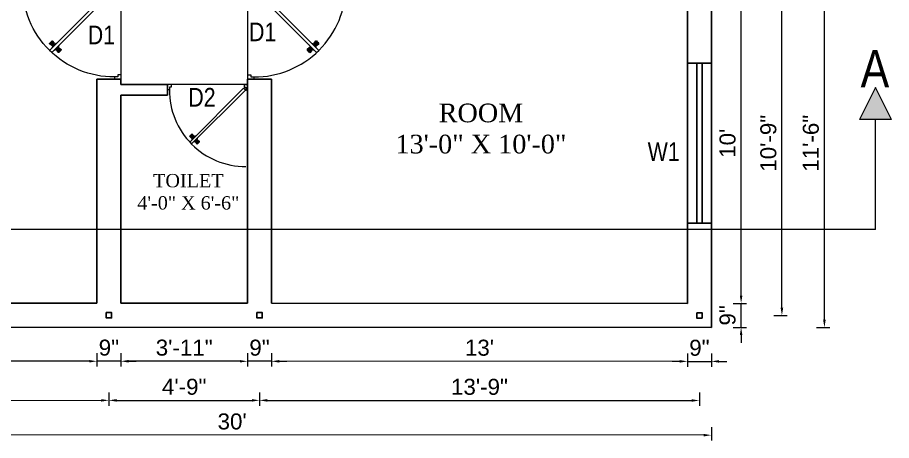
# Model space of a CAD drawing. Header units: inches. Extents: x 392906 to 410488, y -52747 to -40742.
# Drawn here: x 399327.6 to 399655.4, y -49412.8 to -49254.3 of the extents above; entities that cross this region are included whole.
import ezdxf

# ---------------------------------------------------------------- set-up
doc = ezdxf.new("R2010")
doc.units = ezdxf.units.IN
doc.header["$LTSCALE"] = 2
doc.header["$MEASUREMENT"] = 0
doc.header["$PDMODE"] = 34
doc.layers.get('0').update_dxf_attribs({"linetype": 'CONTINUOUS'})
doc.layers.get('DEFPOINTS').update_dxf_attribs({"color": 141, "linetype": 'CONTINUOUS'})
for name, color, linetype, lineweight in [('DOOR & WIN', 1, 'CONTINUOUS', 25), ('PUERTAS', 7, 'CONTINUOUS', 9), ('steps', 253, 'CONTINUOUS', 20)]:
    doc.layers.add(name, color=color, linetype=linetype, lineweight=lineweight)
doc.styles.add('Lettring Text', font='arial.ttf')
doc.styles.get("Standard").update_dxf_attribs({"font": 'ARIALN.TTF'})
doc.dimstyles.new('Copy of Standard', dxfattribs={"dimtxt": 6, "dimasz": 2.875, "dimexe": 2, "dimexo": 4, "dimgap": 2, "dimtad": 1, "dimdec": 0, "dimrnd": 1, "dimzin": 0, "dimdsep": 46, "dimlunit": 4, "dimtxsty": 'Lettring Text', "dimcen": 0.1, "dimclrd": 7, "dimclre": 7, "dimclrt": 7, "dimazin": 0, "dimtfac": 0.645, "dimtdec": 0, "dimtmove": 1, "dimatfit": 0, "dimfxl": 3, "dimfxlon": 1, "dimtfillclr": 256, "dimtolj": 1, "dimtzin": 0, "dimlwd": -1, "dimlwe": -1, "dimarcsym": 2})

# ---------------------------------------------------------------- blocks, each defined once
blk = doc.blocks.new('3ft')
at = {"layer": 'PUERTAS', "color": 6}
for p, q in [((1.01, 2.52), (25.23, 26.74)), ((26.05, 25.92), (25.23, 26.74)), ((26.05, 25.92), (1.77, 1.64)), ((0, 2.4), (0, 0)), ((0.72, 2.4), (0, 2.4)), ((1.6, 0), (0, 0)), ((0.72, 1.52), (0.72, 2.44)), ((0.8, 1.52), (0.72, 1.52)), ((0.8, 1.52), (0.8, 2.41)), ((0.8, 1.2), (0.8, 1.52)), ((1.6, 1.2), (0.8, 1.2)), ((1.57, 1.84), (0.94, 2.47)), ((1.63, 1.89), (0.97, 2.55)), ((1.63, 1.89), (1.57, 1.84)), ((1.77, 1.64), (1.57, 1.84)), ((1.6, 0), (1.6, 1.2)), ((34.4, 0), (34.4, 1.2)), ((34.4, 1.2), (35.2, 1.2)), ((34.4, 0), (36, 0)), ((35.2, 1.2), (35.2, 2.4)), ((35.2, 2.4), (36, 2.4)), ((36, 0), (36, 2.4))]:
    blk.add_line(p, q, dxfattribs=at)
at = {"layer": 'PUERTAS', "color": 1}
for p, q in [((21.67, 25.73), (22.17, 26.23)), ((21.7, 25.82), (22.14, 26.26)), ((22.58, 26.7), (22.14, 26.26)), ((22.67, 26.73), (22.17, 26.23)), ((22.61, 26.67), (22.58, 26.7)), ((23.45, 25.91), (22.79, 26.73)), ((22.49, 24.95), (21.67, 25.61)), ((21.73, 25.79), (21.7, 25.82)), ((22.6, 24.96), (23.02, 25.38)), ((22.61, 24.25), (22.92, 24.72)), ((22.62, 24.13), (22.61, 24.14)), ((22.7, 25.07), (22.71, 25.06)), ((22.82, 25.06), (23.08, 25.32)), ((22.94, 24.95), (22.83, 25.07)), ((22.92, 24.72), (22.92, 24.72)), ((22.93, 24.94), (23.19, 25.21)), ((22.93, 24.84), (22.93, 24.83)), ((23.44, 25.81), (23.02, 25.38)), ((23.34, 25.58), (23.08, 25.32)), ((23.46, 25.47), (23.19, 25.21)), ((23.33, 25.7), (23.34, 25.69)), ((23.45, 25.46), (23.33, 25.57)), ((23.44, 23.31), (23.45, 23.3)), ((23.56, 23.3), (24.03, 23.61)), ((23.57, 25.47), (23.57, 25.47)), ((24.15, 25.79), (23.68, 25.48)), ((23.68, 25.48), (23.68, 25.48)), ((24.03, 23.61), (24.03, 23.62)), ((24.14, 23.62), (24.14, 23.62)), ((24.25, 23.62), (24.51, 23.89)), ((24.27, 25.78), (24.26, 25.79)), ((24.26, 23.29), (24.69, 23.71)), ((24.26, 23.63), (24.37, 23.52)), ((24.26, 23.18), (24.92, 22.37)), ((24.37, 23.52), (24.63, 23.77)), ((24.37, 23.4), (24.37, 23.4)), ((24.78, 24.15), (24.51, 23.89)), ((24.89, 24.03), (24.63, 23.77)), ((25.11, 24.14), (24.69, 23.71)), ((24.77, 24.14), (24.88, 24.03)), ((24.79, 24.38), (24.78, 24.37)), ((24.78, 24.26), (24.78, 24.26)), ((25.1, 24.84), (24.79, 24.38)), ((25, 24.03), (25, 24.03)), ((25.09, 24.96), (25.1, 24.95)), ((25.22, 24.14), (26.03, 23.48)), ((26.04, 23.37), (25.54, 22.86)), ((26.01, 23.27), (25.57, 22.83)), ((25.98, 23.3), (26.01, 23.27)), ((25.04, 22.36), (25.54, 22.86)), ((25.1, 22.42), (25.13, 22.39)), ((25.13, 22.39), (25.57, 22.83))]:
    blk.add_line(p, q, dxfattribs=at)
at = {"layer": 'PUERTAS', "color": 8}
for p, q in [((22.13, 26.28), (21.98, 26.13)), ((22.13, 26.28), (22.27, 26.42)), ((22.29, 26.41), (22.27, 26.42)), ((23.16, 25.52), (22.34, 26.39)), ((23.3, 25.66), (22.5, 26.56)), ((23.41, 25.77), (22.65, 26.71)), ((23.46, 25.83), (22.72, 26.75)), ((22.57, 24.94), (21.65, 25.68)), ((22.63, 24.99), (21.69, 25.75)), ((22.74, 25.1), (21.84, 25.9)), ((22.88, 25.24), (22.01, 26.06)), ((22.69, 24.32), (23.02, 24.83)), ((22.95, 24.96), (22.84, 25.07)), ((22.98, 24.99), (22.86, 25.1)), ((23.03, 25.04), (22.91, 25.15)), ((22.91, 24.53), (23.1, 24.91)), ((23.11, 25.12), (22.99, 25.23)), ((23.13, 24.76), (23.18, 24.99)), ((23.28, 25.3), (23.17, 25.41)), ((23.36, 25.37), (23.25, 25.49)), ((23.31, 24.94), (23.28, 25.08)), ((23.41, 25.43), (23.3, 25.54)), ((23.46, 25.09), (23.32, 25.13)), ((23.44, 25.45), (23.33, 25.56)), ((23.64, 25.27), (23.41, 25.22)), ((23.87, 25.49), (23.49, 25.3)), ((24.08, 25.71), (23.57, 25.38)), ((23.63, 23.38), (24.14, 23.72)), ((23.84, 23.6), (24.22, 23.79)), ((24.07, 23.82), (24.3, 23.88)), ((24.25, 24), (24.39, 23.97)), ((24.25, 23.26), (24.99, 22.34)), ((24.27, 23.64), (24.38, 23.53)), ((24.3, 23.67), (24.41, 23.56)), ((24.3, 23.32), (25.06, 22.38)), ((24.35, 23.72), (24.46, 23.61)), ((24.4, 24.15), (24.43, 24.01)), ((24.41, 23.43), (25.2, 22.53)), ((24.43, 23.8), (24.54, 23.69)), ((24.58, 24.33), (24.52, 24.1)), ((24.55, 23.57), (25.37, 22.7)), ((24.6, 23.97), (24.72, 23.86)), ((24.8, 24.56), (24.61, 24.18)), ((25.02, 24.77), (24.68, 24.26)), ((24.68, 24.05), (24.79, 23.94)), ((24.73, 24.1), (24.85, 23.99)), ((24.76, 24.13), (24.87, 24.02)), ((24.83, 23.85), (25.7, 23.03)), ((24.97, 23.99), (25.87, 23.2)), ((25.08, 24.1), (26.02, 23.34)), ((25.14, 24.15), (26.06, 23.41)), ((25.58, 22.82), (25.73, 22.97)), ((25.72, 22.98), (25.73, 22.97)), ((25.58, 22.82), (25.43, 22.67)), ((0, 0), (36, 0))]:
    blk.add_line(p, q, dxfattribs=at)
at = {"layer": 'PUERTAS', "color": 2}
for p, q in [((21.99, 26.11), (21.98, 26.13)), ((25.42, 22.68), (25.43, 22.67))]:
    blk.add_line(p, q, dxfattribs=at)
at = {"layer": 'PUERTAS', "color": 6}
for radius in [0.155, 0.0752]:
    blk.add_circle((0.82, 2.56), radius, dxfattribs=at)
blk.add_arc((0.82, 2.56), 34.38, 359.7285, 90.0333, dxfattribs=at)
at = {"layer": 'PUERTAS', "color": 1}
for centre, start, end in [((22.73, 26.68), 38.9236, 135), ((22.54, 25.01), 231.0764, 315), ((22.67, 24.2), 135, 225), ((22.77, 25.12), 225, 315), ((22.99, 24.89), 135, 219.7428), ((22.87, 24.78), 315, 39.7428), ((23.28, 25.63), 315, 45), ((23.39, 25.86), 315, 38.9236), ((23.51, 23.36), 225, 315), ((23.51, 25.41), 50.2572, 135), ((23.62, 25.53), 230.2572, 315), ((24.09, 23.56), 50.2572, 135), ((24.2, 23.68), 230.2572, 315), ((24.2, 25.73), 45, 135), ((24.32, 23.23), 135, 218.9236), ((24.42, 23.46), 135, 225), ((24.84, 24.31), 135, 219.7428), ((24.72, 24.21), 315, 39.7428), ((24.94, 23.98), 45, 135), ((25.04, 24.89), 315, 45), ((25.17, 24.08), 51.0764, 135), ((25.98, 23.42), 315, 51.0764), ((24.98, 22.42), 218.9236, 315)]:
    blk.add_arc(centre, 0.08, start, end, dxfattribs=at)
blk = doc.blocks.new('*U199')
at = {"color": 3, "xscale": -1}
blk.add_blockref('3ft', (42, 0), dxfattribs=at)
blk = doc.blocks.new('2ft6in')
at = {"layer": 'PUERTAS', "color": 2}
for p, q in [((0.84, 2.1), (21.02, 22.28)), ((21.71, 21.6), (1.47, 1.37)), ((18.33, 21.76), (18.31, 21.77)), ((21.71, 21.6), (21.02, 22.28)), ((21.18, 18.9), (21.2, 18.89)), ((0, 2), (0, 0)), ((0.6, 2), (0, 2)), ((1.33, 0), (0, 0)), ((0.6, 1.26), (0.6, 2.04)), ((0.67, 1.26), (0.6, 1.26)), ((0.67, 1.26), (0.67, 2.01)), ((0.67, 1), (0.67, 1.26)), ((1.33, 1), (0.67, 1)), ((1.31, 1.53), (0.79, 2.06)), ((1.36, 1.58), (0.81, 2.12)), ((1.36, 1.58), (1.31, 1.53)), ((1.47, 1.37), (1.31, 1.53)), ((1.33, 0), (1.33, 1)), ((28.67, 0), (28.67, 1)), ((28.67, 1), (29.33, 1)), ((28.67, 0), (30, 0)), ((29.33, 1), (29.33, 2)), ((29.33, 2), (30, 2)), ((30, 0), (30, 2))]:
    blk.add_line(p, q, dxfattribs=at)
at = {"layer": 'PUERTAS', "color": 8}
for p, q in [((18.81, 20.78), (18.04, 21.4)), ((18.86, 20.83), (18.08, 21.46)), ((18.95, 20.92), (18.2, 21.58)), ((18.44, 21.9), (18.31, 21.77)), ((19.07, 21.03), (18.34, 21.72)), ((18.44, 21.9), (18.56, 22.02)), ((18.58, 22.01), (18.56, 22.02)), ((19.3, 21.26), (18.61, 22)), ((19.42, 21.38), (18.75, 22.14)), ((19.51, 21.48), (18.88, 22.26)), ((18.91, 20.27), (19.19, 20.69)), ((19.55, 21.53), (18.93, 22.3)), ((19.13, 20.8), (19.03, 20.9)), ((19.15, 20.82), (19.05, 20.92)), ((19.09, 20.44), (19.25, 20.76)), ((19.19, 20.87), (19.1, 20.96)), ((19.25, 20.93), (19.16, 21.02)), ((19.28, 20.63), (19.32, 20.83)), ((19.4, 21.08), (19.31, 21.17)), ((19.47, 21.15), (19.38, 21.24)), ((19.43, 20.78), (19.4, 20.9)), ((19.51, 21.19), (19.42, 21.28)), ((19.55, 20.91), (19.43, 20.94)), ((19.53, 21.21), (19.44, 21.3)), ((19.7, 21.06), (19.51, 21.01)), ((19.89, 21.24), (19.58, 21.08)), ((20.07, 21.42), (19.64, 21.15)), ((19.69, 19.49), (20.12, 19.76)), ((19.87, 19.67), (20.18, 19.83)), ((20.06, 19.85), (20.25, 19.9)), ((20.21, 20), (20.33, 19.97)), ((20.23, 19.7), (20.32, 19.61)), ((20.25, 19.72), (20.34, 19.63)), ((20.29, 19.76), (20.38, 19.67)), ((20.33, 20.13), (20.36, 20.01)), ((20.36, 19.83), (20.45, 19.74)), ((20.48, 20.28), (20.44, 20.08)), ((20.5, 19.98), (20.6, 19.89)), ((20.67, 20.47), (20.51, 20.15)), ((20.85, 20.64), (20.57, 20.22)), ((20.57, 20.04), (20.66, 19.95)), ((20.61, 20.09), (20.7, 19.99)), ((20.63, 20.11), (20.72, 20.01)), ((20.69, 19.87), (21.42, 19.19)), ((20.81, 19.99), (21.56, 19.33)), ((20.9, 20.08), (21.68, 19.45)), ((20.95, 20.13), (21.72, 19.51)), ((20.21, 19.38), (20.83, 18.61)), ((20.25, 19.43), (20.88, 18.65)), ((20.34, 19.53), (21, 18.77)), ((20.46, 19.64), (21.14, 18.91)), ((21.32, 19.01), (21.2, 18.89)), ((21.32, 19.01), (21.44, 19.14)), ((21.43, 19.15), (21.44, 19.14)), ((0, 0), (30, 0))]:
    blk.add_line(p, q, dxfattribs=at)
at = {"layer": 'PUERTAS', "color": 1}
for p, q in [((18.06, 21.44), (18.48, 21.86)), ((18.74, 20.79), (18.06, 21.34)), ((18.08, 21.51), (18.45, 21.88)), ((18.11, 21.49), (18.08, 21.51)), ((18.82, 22.25), (18.45, 21.88)), ((18.9, 22.28), (18.48, 21.86)), ((18.84, 22.23), (18.82, 22.25)), ((18.83, 20.8), (19.18, 21.15)), ((18.84, 20.21), (19.1, 20.6)), ((18.85, 20.11), (18.84, 20.12)), ((18.92, 20.89), (18.93, 20.88)), ((19.54, 21.59), (18.99, 22.27)), ((19.02, 20.88), (19.24, 21.1)), ((19.12, 20.8), (19.03, 20.89)), ((19.1, 20.7), (19.11, 20.69)), ((19.1, 20.6), (19.1, 20.6)), ((19.11, 20.79), (19.33, 21.01)), ((19.54, 21.5), (19.18, 21.15)), ((19.45, 21.31), (19.24, 21.1)), ((19.55, 21.22), (19.33, 21.01)), ((19.45, 21.41), (19.45, 21.41)), ((19.54, 21.22), (19.45, 21.31)), ((19.64, 21.23), (19.64, 21.23)), ((19.64, 19.42), (20.02, 19.67)), ((19.74, 21.24), (19.73, 21.23)), ((20.12, 21.49), (19.74, 21.24)), ((20.02, 19.67), (20.03, 19.68)), ((20.12, 19.68), (20.12, 19.68)), ((20.21, 19.69), (20.43, 19.9)), ((20.22, 21.48), (20.22, 21.49)), ((20.22, 19.41), (20.57, 19.76)), ((20.22, 19.69), (20.31, 19.6)), ((20.31, 19.6), (20.52, 19.81)), ((20.65, 20.12), (20.43, 19.9)), ((20.74, 20.03), (20.52, 19.81)), ((20.93, 20.11), (20.57, 19.76)), ((20.64, 20.11), (20.73, 20.02)), ((20.66, 20.31), (20.65, 20.31)), ((20.65, 20.21), (20.65, 20.22)), ((20.91, 20.7), (20.66, 20.31)), ((20.84, 20.02), (20.83, 20.03)), ((20.91, 20.8), (20.91, 20.79)), ((21.02, 20.12), (21.7, 19.57)), ((19.53, 19.43), (19.54, 19.42)), ((20.22, 19.32), (20.76, 18.64)), ((20.31, 19.5), (20.31, 19.5)), ((20.86, 18.63), (21.28, 19.05)), ((20.91, 18.68), (20.94, 18.66)), ((20.94, 18.66), (21.31, 19.03)), ((21.7, 19.47), (21.28, 19.05)), ((21.67, 19.4), (21.31, 19.03)), ((21.65, 19.42), (21.67, 19.4))]:
    blk.add_line(p, q, dxfattribs=at)
at = {"layer": 'PUERTAS', "color": 2}
for radius in [0.129, 0.0627]:
    blk.add_circle((0.68, 2.14), radius, dxfattribs=at)
at = {"layer": 'PUERTAS', "color": 8}
blk.add_arc((0.68, 2.14), 28.65, 359.7285, 90.0333, dxfattribs=at)
at = {"layer": 'PUERTAS', "color": 1}
for centre, start, end in [((18.78, 20.84), 231.0764, 315), ((18.89, 20.16), 135, 225), ((18.94, 22.23), 38.9236, 135), ((18.97, 20.93), 225, 315), ((19.16, 20.74), 135, 219.7428), ((19.06, 20.65), 315, 39.7428), ((19.4, 21.36), 315, 45), ((19.49, 21.55), 315, 38.9236), ((19.6, 21.18), 50.2572, 135), ((19.68, 21.28), 230.2572, 315), ((20.07, 19.63), 50.2572, 135), ((20.17, 21.44), 45, 135), ((20.16, 19.73), 230.2572, 315), ((20.7, 20.26), 135, 219.7428), ((20.6, 20.17), 315, 39.7428), ((20.78, 19.98), 45, 135), ((20.87, 20.75), 315, 45), ((20.98, 20.07), 51.0764, 135), ((19.59, 19.47), 225, 315), ((20.27, 19.36), 135, 218.9236), ((20.35, 19.55), 135, 225), ((20.82, 18.68), 218.9236, 315), ((21.65, 19.52), 315, 51.0764)]:
    blk.add_arc(centre, 0.0667, start, end, dxfattribs=at)
blk = doc.blocks.new('*U202')
at = {"color": 3}
blk.add_blockref('2ft6in', (0, 0), dxfattribs=at)
blk = doc.blocks.new('*D630')
at = {"layer": 'DEFPOINTS', "color": 0, "ltscale": 0.5, "transparency": 16777216}
for p in [(399578.84, -49370.44), (399587.84, -49370.45), (399587.84, -49383.19)]:
    blk.add_point(p, dxfattribs=at)
at = {"layer": 'steps', "color": 7, "ltscale": 0.5, "transparency": 16777216}
for p, q in [((399578.84, -49380.18), (399578.84, -49385.18)), ((399587.84, -49380.19), (399587.84, -49385.19)), ((399575.97, -49383.18), (399573.09, -49383.18)), ((399578.84, -49383.18), (399587.84, -49383.19)), ((399590.72, -49383.19), (399593.59, -49383.19))]:
    blk.add_line(p, q, dxfattribs=at)
for points in [[(399575.97, -49382.7), (399575.97, -49383.66), (399578.84, -49383.18)], [(399590.72, -49382.71), (399590.72, -49383.67), (399587.84, -49383.19)]]:
    blk.add_solid(points, dxfattribs=at)
at = {"layer": 'steps', "color": 7, "ltscale": 0.5, "transparency": 16777216, "insert": (399583.34, -49378.12), "char_height": 6, "attachment_point": 5, "rotation": 359.9867, "style": 'Lettring Text'}
blk.add_mtext('\\A1;9"', dxfattribs=at)
blk = doc.blocks.new('*D652')
at = {"layer": 'DEFPOINTS', "color": 0, "ltscale": 0.5, "transparency": 16777216}
for p in [(399422.84, -49361.41), (399578.84, -49370.44), (399422.84, -49383.15)]:
    blk.add_point(p, dxfattribs=at)
at = {"layer": 'steps', "color": 7, "ltscale": 0.5, "transparency": 16777216}
for p, q in [((399422.84, -49380.15), (399422.84, -49385.15)), ((399578.84, -49380.18), (399578.84, -49385.18)), ((399575.97, -49383.18), (399425.71, -49383.15))]:
    blk.add_line(p, q, dxfattribs=at)
for points in [[(399425.71, -49382.67), (399425.71, -49383.63), (399422.84, -49383.15)], [(399575.97, -49382.7), (399575.97, -49383.66), (399578.84, -49383.18)]]:
    blk.add_solid(points, dxfattribs=at)
at = {"layer": 'steps', "color": 7, "ltscale": 0.5, "transparency": 16777216, "insert": (399500.84, -49378.1), "char_height": 6, "attachment_point": 5, "rotation": 359.9867, "style": 'Lettring Text'}
blk.add_mtext("\\A1;13'", dxfattribs=at)
blk = doc.blocks.new('*D653')
at = {"layer": 'DEFPOINTS', "color": 0, "ltscale": 0.5, "transparency": 16777216}
for p in [(399413.84, -49361.41), (399422.84, -49361.41), (399413.84, -49383.15)]:
    blk.add_point(p, dxfattribs=at)
at = {"layer": 'steps', "color": 7, "ltscale": 0.5, "transparency": 16777216}
for p, q in [((399413.84, -49380.15), (399413.84, -49385.15)), ((399422.84, -49380.15), (399422.84, -49385.15)), ((399410.96, -49383.15), (399408.09, -49383.14)), ((399422.84, -49383.15), (399413.84, -49383.15)), ((399425.71, -49383.15), (399428.59, -49383.15))]:
    blk.add_line(p, q, dxfattribs=at)
for points in [[(399410.96, -49382.67), (399410.96, -49383.62), (399413.84, -49383.15)], [(399425.71, -49382.67), (399425.71, -49383.63), (399422.84, -49383.15)]]:
    blk.add_solid(points, dxfattribs=at)
at = {"layer": 'steps', "color": 7, "ltscale": 0.5, "transparency": 16777216, "insert": (399418.34, -49378.08), "char_height": 6, "attachment_point": 5, "rotation": 359.9867, "style": 'Lettring Text'}
blk.add_mtext('\\A1;9"', dxfattribs=at)
blk = doc.blocks.new('*D654')
at = {"layer": 'DEFPOINTS', "color": 0, "ltscale": 0.5, "transparency": 16777216}
for p in [(399366.34, -49361.41), (399413.84, -49361.41), (399366.34, -49383.13)]:
    blk.add_point(p, dxfattribs=at)
at = {"layer": 'steps', "color": 7, "ltscale": 0.5, "transparency": 16777216}
for p, q in [((399366.34, -49380.13), (399366.34, -49385.13)), ((399413.84, -49380.15), (399413.84, -49385.15)), ((399410.96, -49383.15), (399369.21, -49383.14))]:
    blk.add_line(p, q, dxfattribs=at)
for points in [[(399369.21, -49382.66), (399369.21, -49383.61), (399366.34, -49383.13)], [(399410.96, -49382.67), (399410.96, -49383.62), (399413.84, -49383.15)]]:
    blk.add_solid(points, dxfattribs=at)
at = {"layer": 'steps', "color": 7, "ltscale": 0.5, "transparency": 16777216, "insert": (399390.09, -49378.07), "char_height": 6, "attachment_point": 5, "rotation": 359.9867, "style": 'Lettring Text'}
blk.add_mtext('\\A1;3\'-11"', dxfattribs=at)
blk = doc.blocks.new('*D655')
at = {"layer": 'DEFPOINTS', "color": 0, "ltscale": 0.5, "transparency": 16777216}
for p in [(399357.34, -49361.4), (399366.34, -49361.41), (399357.34, -49383.13)]:
    blk.add_point(p, dxfattribs=at)
at = {"layer": 'steps', "color": 7, "ltscale": 0.5, "transparency": 16777216}
for p, q in [((399357.34, -49380.13), (399357.34, -49385.13)), ((399366.34, -49380.13), (399366.34, -49385.13)), ((399354.46, -49383.13), (399351.59, -49383.13)), ((399366.34, -49383.13), (399357.34, -49383.13)), ((399369.21, -49383.14), (399372.09, -49383.14))]:
    blk.add_line(p, q, dxfattribs=at)
for points in [[(399354.46, -49382.65), (399354.46, -49383.61), (399357.34, -49383.13)], [(399369.21, -49382.66), (399369.21, -49383.61), (399366.34, -49383.13)]]:
    blk.add_solid(points, dxfattribs=at)
at = {"layer": 'steps', "color": 7, "ltscale": 0.5, "transparency": 16777216, "insert": (399361.84, -49378.07), "char_height": 6, "attachment_point": 5, "rotation": 359.9867, "style": 'Lettring Text'}
blk.add_mtext('\\A1;9"', dxfattribs=at)
blk = doc.blocks.new('*D656')
at = {"layer": 'DEFPOINTS', "color": 0, "ltscale": 0.5, "transparency": 16777216}
for p in [(399236.55, -49361.36), (399357.34, -49361.4), (399236.55, -49383.1)]:
    blk.add_point(p, dxfattribs=at)
at = {"layer": 'steps', "color": 7, "ltscale": 0.5, "transparency": 16777216}
for p, q in [((399236.55, -49380.1), (399236.55, -49385.1)), ((399357.34, -49380.13), (399357.34, -49385.13)), ((399354.46, -49383.13), (399239.42, -49383.11))]:
    blk.add_line(p, q, dxfattribs=at)
for points in [[(399239.42, -49382.63), (399239.42, -49383.58), (399236.55, -49383.1)], [(399354.46, -49382.65), (399354.46, -49383.61), (399357.34, -49383.13)]]:
    blk.add_solid(points, dxfattribs=at)
at = {"layer": 'steps', "color": 7, "ltscale": 0.5, "transparency": 16777216, "insert": (399296.94, -49378.06), "char_height": 6, "attachment_point": 5, "rotation": 359.9867, "style": 'Lettring Text'}
blk.add_mtext('\\A1;10\'-1"', dxfattribs=at)
blk = doc.blocks.new('*D631')
at = {"layer": 'DEFPOINTS', "color": 0, "ltscale": 0.5, "transparency": 16777216}
for p in [(399232.43, -49365.86), (399361.84, -49365.89), (399361.84, -49397.79)]:
    blk.add_point(p, dxfattribs=at)
at = {"layer": 'steps', "color": 7, "ltscale": 0.5, "transparency": 16777216}
for p, q in [((399232.42, -49394.76), (399232.42, -49399.76)), ((399361.84, -49394.79), (399361.84, -49399.79)), ((399235.3, -49397.76), (399358.96, -49397.79))]:
    blk.add_line(p, q, dxfattribs=at)
for points in [[(399235.3, -49397.28), (399235.3, -49398.24), (399232.42, -49397.76)], [(399358.96, -49397.31), (399358.96, -49398.27), (399361.84, -49397.79)]]:
    blk.add_solid(points, dxfattribs=at)
at = {"layer": 'steps', "color": 7, "ltscale": 0.5, "transparency": 16777216, "insert": (399297.13, -49392.71), "char_height": 6, "attachment_point": 5, "rotation": 359.9867, "style": 'Lettring Text'}
blk.add_mtext('\\A1;10\'-9"', dxfattribs=at)
blk = doc.blocks.new('*D632')
at = {"layer": 'DEFPOINTS', "color": 0, "ltscale": 0.5, "transparency": 16777216}
for p in [(399361.84, -49365.89), (399418.34, -49365.91), (399418.34, -49397.8)]:
    blk.add_point(p, dxfattribs=at)
at = {"layer": 'steps', "color": 7, "ltscale": 0.5, "transparency": 16777216}
for p, q in [((399361.84, -49394.79), (399361.84, -49399.79)), ((399418.34, -49394.8), (399418.34, -49399.8)), ((399364.71, -49397.79), (399415.46, -49397.8))]:
    blk.add_line(p, q, dxfattribs=at)
for points in [[(399364.71, -49397.31), (399364.71, -49398.27), (399361.84, -49397.79)], [(399415.46, -49397.32), (399415.46, -49398.28), (399418.34, -49397.8)]]:
    blk.add_solid(points, dxfattribs=at)
at = {"layer": 'steps', "color": 7, "ltscale": 0.5, "transparency": 16777216, "insert": (399390.09, -49392.73), "char_height": 6, "attachment_point": 5, "rotation": 359.9867, "style": 'Lettring Text'}
blk.add_mtext('\\A1;4\'-9"', dxfattribs=at)
blk = doc.blocks.new('*D633')
at = {"layer": 'DEFPOINTS', "color": 0, "ltscale": 0.5, "transparency": 16777216}
for p in [(399418.34, -49365.91), (399583.34, -49365.94), (399583.34, -49397.84)]:
    blk.add_point(p, dxfattribs=at)
at = {"layer": 'steps', "color": 7, "ltscale": 0.5, "transparency": 16777216}
for p, q in [((399418.34, -49394.8), (399418.34, -49399.8)), ((399583.34, -49394.84), (399583.34, -49399.84)), ((399421.21, -49397.8), (399580.46, -49397.84))]:
    blk.add_line(p, q, dxfattribs=at)
for points in [[(399421.21, -49397.32), (399421.21, -49398.28), (399418.34, -49397.8)], [(399580.46, -49397.36), (399580.46, -49398.32), (399583.34, -49397.84)]]:
    blk.add_solid(points, dxfattribs=at)
at = {"layer": 'steps', "color": 7, "ltscale": 0.5, "transparency": 16777216, "insert": (399500.84, -49392.76), "char_height": 6, "attachment_point": 5, "rotation": 359.9867, "style": 'Lettring Text'}
blk.add_mtext('\\A1;13\'-9"', dxfattribs=at)
blk = doc.blocks.new('*D634')
at = {"layer": 'DEFPOINTS', "color": 0, "ltscale": 0.5, "transparency": 16777216}
for p in [(399228.31, -49370.36), (399587.84, -49370.45), (399228.3, -49410.75)]:
    blk.add_point(p, dxfattribs=at)
at = {"layer": 'steps', "color": 7, "ltscale": 0.5, "transparency": 16777216}
for p, q in [((399228.3, -49407.75), (399228.3, -49412.75)), ((399587.83, -49407.83), (399587.83, -49412.83)), ((399584.96, -49410.83), (399231.17, -49410.75))]:
    blk.add_line(p, q, dxfattribs=at)
for points in [[(399231.17, -49410.27), (399231.17, -49411.23), (399228.3, -49410.75)], [(399584.96, -49410.35), (399584.96, -49411.31), (399587.83, -49410.83)]]:
    blk.add_solid(points, dxfattribs=at)
at = {"layer": 'steps', "color": 7, "ltscale": 0.5, "transparency": 16777216, "insert": (399408.07, -49405.73), "char_height": 6, "attachment_point": 5, "rotation": 359.9867, "style": 'Lettring Text'}
blk.add_mtext("\\A1;30'", dxfattribs=at)
blk = doc.blocks.new('*D639')
at = {"layer": 'DEFPOINTS', "color": 0, "ltscale": 0.5, "transparency": 16777216}
for p in [(399422.84, -49098.57), (399413.84, -49232.41), (399422.84, -49277.41)]:
    blk.add_point(p, dxfattribs=at)
at = {"layer": 'steps', "color": 7, "ltscale": 0.5, "transparency": 16777216}
for p, q in [((399413.84, -49101.57), (399413.84, -49096.57)), ((399422.84, -49101.57), (399422.84, -49096.57)), ((399410.97, -49098.57), (399408.09, -49098.57)), ((399413.84, -49098.57), (399422.84, -49098.57)), ((399425.72, -49098.57), (399428.59, -49098.57))]:
    blk.add_line(p, q, dxfattribs=at)
for points in [[(399410.97, -49098.09), (399410.97, -49099.05), (399413.84, -49098.57)], [(399425.72, -49098.09), (399425.72, -49099.05), (399422.84, -49098.57)]]:
    blk.add_solid(points, dxfattribs=at)
at = {"layer": 'steps', "color": 7, "ltscale": 0.5, "transparency": 16777216, "insert": (399418.34, -49093.51), "char_height": 6, "attachment_point": 5, "style": 'Lettring Text'}
blk.add_mtext('\\A1;9"', dxfattribs=at)
blk = doc.blocks.new('*D640')
at = {"layer": 'DEFPOINTS', "color": 0, "ltscale": 0.5, "transparency": 16777216}
for p in [(399578.84, -49098.57), (399578.84, -49241.45), (399422.84, -49277.41)]:
    blk.add_point(p, dxfattribs=at)
at = {"layer": 'steps', "color": 7, "ltscale": 0.5, "transparency": 16777216}
for p, q in [((399422.84, -49101.57), (399422.84, -49096.57)), ((399578.84, -49101.57), (399578.84, -49096.57)), ((399425.72, -49098.57), (399575.97, -49098.57))]:
    blk.add_line(p, q, dxfattribs=at)
for points in [[(399425.72, -49098.09), (399425.72, -49099.05), (399422.84, -49098.57)], [(399575.97, -49098.09), (399575.97, -49099.05), (399578.84, -49098.57)]]:
    blk.add_solid(points, dxfattribs=at)
at = {"layer": 'steps', "color": 7, "ltscale": 0.5, "transparency": 16777216, "insert": (399500.84, -49093.51), "char_height": 6, "attachment_point": 5, "style": 'Lettring Text'}
blk.add_mtext("\\A1;13'", dxfattribs=at)
blk = doc.blocks.new('*D645')
at = {"layer": 'DEFPOINTS', "color": 0, "ltscale": 0.5, "transparency": 16777216}
for p in [(399578.85, -49361.45), (399598.97, -49361.45), (399578.84, -49370.44)]:
    blk.add_point(p, dxfattribs=at)
at = {"layer": 'steps', "color": 7, "ltscale": 0.5, "transparency": 16777216}
for p, q in [((399598.97, -49358.57), (399598.97, -49355.7)), ((399595.97, -49361.45), (399600.97, -49361.45)), ((399598.97, -49370.44), (399598.97, -49361.45)), ((399595.97, -49370.44), (399600.97, -49370.44)), ((399598.97, -49373.32), (399598.97, -49376.19))]:
    blk.add_line(p, q, dxfattribs=at)
for points in [[(399598.49, -49358.57), (399599.45, -49358.57), (399598.97, -49361.45)], [(399598.49, -49373.32), (399599.45, -49373.32), (399598.97, -49370.44)]]:
    blk.add_solid(points, dxfattribs=at)
at = {"layer": 'steps', "color": 7, "ltscale": 0.5, "transparency": 16777216, "insert": (399593.91, -49365.94), "char_height": 6, "attachment_point": 5, "rotation": 90, "style": 'Lettring Text'}
blk.add_mtext('\\A1;9"', dxfattribs=at)
blk = doc.blocks.new('*D646')
at = {"layer": 'DEFPOINTS', "color": 0, "ltscale": 0.5, "transparency": 16777216}
for p in [(399578.87, -49241.45), (399598.97, -49241.45), (399578.85, -49361.45)]:
    blk.add_point(p, dxfattribs=at)
at = {"layer": 'steps', "color": 7, "ltscale": 0.5, "transparency": 16777216}
for p, q in [((399595.97, -49241.45), (399600.97, -49241.45)), ((399598.97, -49358.57), (399598.97, -49244.32)), ((399595.97, -49361.45), (399600.97, -49361.45))]:
    blk.add_line(p, q, dxfattribs=at)
for points in [[(399598.49, -49244.32), (399599.45, -49244.32), (399598.97, -49241.45)], [(399598.49, -49358.57), (399599.45, -49358.57), (399598.97, -49361.45)]]:
    blk.add_solid(points, dxfattribs=at)
at = {"layer": 'steps', "color": 7, "ltscale": 0.5, "transparency": 16777216, "insert": (399593.91, -49301.45), "char_height": 6, "attachment_point": 5, "rotation": 90, "style": 'Lettring Text'}
blk.add_mtext("\\A1;10'", dxfattribs=at)
blk = doc.blocks.new('*D650')
at = {"layer": 'DEFPOINTS', "color": 0, "ltscale": 0.5, "transparency": 16777216}
for p in [(399583.34, -49236.95), (399614.28, -49236.95), (399583.34, -49365.94)]:
    blk.add_point(p, dxfattribs=at)
at = {"layer": 'steps', "color": 7, "ltscale": 0.5, "transparency": 16777216}
for p, q in [((399611.28, -49236.95), (399616.28, -49236.95)), ((399614.28, -49363.07), (399614.28, -49239.82)), ((399611.28, -49365.94), (399616.28, -49365.94))]:
    blk.add_line(p, q, dxfattribs=at)
for points in [[(399613.8, -49239.82), (399614.76, -49239.82), (399614.28, -49236.95)], [(399613.8, -49363.07), (399614.76, -49363.07), (399614.28, -49365.94)]]:
    blk.add_solid(points, dxfattribs=at)
at = {"layer": 'steps', "color": 7, "ltscale": 0.5, "transparency": 16777216, "insert": (399609.22, -49301.45), "char_height": 6, "attachment_point": 5, "rotation": 90, "style": 'Lettring Text'}
blk.add_mtext('\\A1;10\'-9"', dxfattribs=at)
blk = doc.blocks.new('*D658')
at = {"layer": 'DEFPOINTS', "color": 0, "ltscale": 0.5, "transparency": 16777216}
for p in [(399587.84, -49232.45), (399630.22, -49232.45), (399587.84, -49370.45)]:
    blk.add_point(p, dxfattribs=at)
at = {"layer": 'steps', "color": 7, "ltscale": 0.5, "transparency": 16777216}
for p, q in [((399627.22, -49232.45), (399632.22, -49232.45)), ((399630.22, -49367.57), (399630.22, -49235.32)), ((399627.22, -49370.45), (399632.22, -49370.45))]:
    blk.add_line(p, q, dxfattribs=at)
for points in [[(399629.74, -49235.32), (399630.7, -49235.32), (399630.22, -49232.45)], [(399629.74, -49367.57), (399630.7, -49367.57), (399630.22, -49370.45)]]:
    blk.add_solid(points, dxfattribs=at)
at = {"layer": 'steps', "color": 7, "ltscale": 0.5, "transparency": 16777216, "insert": (399625.16, -49301.45), "char_height": 6, "attachment_point": 5, "rotation": 90, "style": 'Lettring Text'}
blk.add_mtext('\\A1;11\'-6"', dxfattribs=at)

msp = doc.modelspace()

# ---------------------------------------------------------------- hatches: boundary and pattern name
at = {"linetype": 'ByBlock', "lineweight": 5}
msp.add_hatch(color=7, dxfattribs=at).paths.add_polyline_path([(399649.39, -49280.54), (399655.39, -49292.54), (399643.39, -49292.54)])

# ---------------------------------------------------------------- linework, layer by layer
at = {"ltscale": 0.5}
for p, q in [((399587.84, -49370.45), (399587.84, -49232.45)), ((399578.84, -49361.45), (399578.84, -49241.45)), ((399587.84, -49271.45), (399578.84, -49271.45)), ((399582.34, -49331.45), (399582.34, -49271.45)), ((399584.34, -49331.45), (399584.34, -49271.45)), ((399366.34, -49277.4), (399357.34, -49277.4)), ((399357.34, -49361.4), (399357.34, -49277.4)), ((399366.34, -49279.4), (399366.34, -49277.4)), ((399383.86, -49279.4), (399366.34, -49279.4)), ((399383.86, -49279.4), (399383.86, -49283.4)), ((399422.84, -49277.41), (399413.84, -49277.41)), ((399413.84, -49279.41), (399413.84, -49277.41)), ((399413.84, -49361.41), (399413.84, -49279.4)), ((399422.84, -49361.41), (399422.84, -49277.41)), ((399578.86, -49277.45), (399578.84, -49277.45)), ((399383.86, -49283.4), (399366.34, -49283.4)), ((399366.34, -49361.4), (399366.34, -49283.4)), ((399587.84, -49331.45), (399578.84, -49331.45)), ((399357.34, -49361.4), (399227.52, -49361.36)), ((399413.84, -49361.41), (399366.34, -49361.4)), ((399578.84, -49361.45), (399422.84, -49361.41)), ((399587.84, -49370.45), (399228.31, -49370.36))]:
    msp.add_line(p, q, dxfattribs=at)
at = {"color": 7, "linetype": 'ByBlock', "lineweight": 5}
for p, q in [((399649.39, -49280.54), (399643.39, -49292.54)), ((399655.39, -49292.54), (399649.39, -49280.54)), ((399655.39, -49292.54), (399643.39, -49292.54)), ((399649.39, -49333.71), (399649.39, -49292.54)), ((399649.39, -49333.71), (399155.07, -49333.71))]:
    msp.add_line(p, q, dxfattribs=at)
at = {"ltscale": 0.5}
for points in [[(399360.84, -49364.89), (399362.84, -49364.89), (399362.84, -49366.89), (399360.84, -49366.89)], [(399417.34, -49364.91), (399419.34, -49364.91), (399419.34, -49366.91), (399417.34, -49366.91)], [(399582.34, -49364.94), (399584.34, -49364.94), (399584.34, -49366.94), (399582.34, -49366.94)]]:
    msp.add_lwpolyline(points, close=True, dxfattribs=at)

# ---------------------------------------------------------------- block references
at = {"layer": 'DOOR & WIN'}
for name, p, rotation in [('*U199', (399366.34, -49283.4), 90.00000000000001), ('*U202', (399413.86, -49279.4), 180)]:
    msp.add_blockref(name, p, dxfattribs=dict(at, rotation=rotation))
at = {"layer": 'DOOR & WIN', "xscale": -1, "rotation": 270}
msp.add_blockref('*U199', (399413.84, -49283.41), dxfattribs=at)

# ---------------------------------------------------------------- texts
at = {"color": 7, "linetype": 'ByBlock', "lineweight": 5, "insert": (399654.51, -49266.44), "char_height": 14, "width": 26.5803, "attachment_point": 3}
msp.add_mtext('A', dxfattribs=at)
at = {"layer": 'steps', "color": 7, "ltscale": 0.3, "char_height": 7, "attachment_point": 2}
for s, insert in [('{\\W1;D1}', (399359.04, -49257.36)), ('{\\W1;D1}', (399419.52, -49256.21)), ('D2', (399396.75, -49280.71))]:
    msp.add_mtext_dynamic_manual_height_columns(s, width=18.6213, gutter_width=40, heights=[0], dxfattribs=dict(at, insert=insert))
at = {"layer": 'steps', "color": 7, "ltscale": 0.3}
for s, insert, char_height, width, attachment_point in [('{\\fTimes New Roman|b0|i0|c0|p18;ROOM\\P13\'-0" X 10\'-0"}', (399501.4, -49286.58), 7, 67.6616, 2), ('W1', (399569.94, -49308.09), 7, 18.6213, 8), ('{\\fTimes New Roman|b0|i0|c0|p18;TOILET\\P4\'-0" X 6\'-6"}', (399391.64, -49312.95), 5, 67.6616, 2)]:
    msp.add_mtext(s, dxfattribs=dict(at, insert=insert, char_height=char_height, width=width, attachment_point=attachment_point))

# ---------------------------------------------------------------- dimensions: what is measured, and where the dimension line sits
at = {"layer": 'steps', "ltscale": 0.5}
dim = msp.add_linear_dim(base=(399422.84, -49098.57), p1=(399413.84, -49232.41), p2=(399422.84, -49277.41), dimstyle='Copy of Standard', dxfattribs=at)
dim.commit()
dim.dimension.update_dxf_attribs({"geometry": '*D639', "text_midpoint": (399418.34, -49098.57), "dimtype": 160})
dim = msp.add_linear_dim(base=(399578.84, -49098.57), p1=(399422.84, -49277.41), p2=(399578.84, -49241.45), dimstyle='Copy of Standard', dxfattribs=at)
dim.commit()
dim.dimension.update_dxf_attribs({"geometry": '*D640', "text_midpoint": (399500.84, -49093.51)})
for base, p1, p2, angle, picture, middle in [((399630.22, -49232.45), (399587.84, -49370.45), (399587.84, -49232.45), 90, '*D658', (399625.16, -49301.45)), ((399614.28, -49236.95), (399583.34, -49365.94), (399583.34, -49236.95), 90, '*D650', (399609.22, -49301.45)), ((399598.97, -49241.45), (399578.85, -49361.45), (399578.87, -49241.45), 90, '*D646', (399593.91, -49301.45)), ((399236.55, -49383.1), (399357.34, -49361.4), (399236.55, -49361.36), 179.9867, '*D656', (399296.94, -49378.06)), ((399366.34, -49383.13), (399413.84, -49361.41), (399366.34, -49361.41), 179.9867, '*D654', (399390.09, -49378.07)), ((399422.84, -49383.15), (399578.84, -49370.44), (399422.84, -49361.41), 179.9867, '*D652', (399500.84, -49378.1)), ((399418.34, -49397.8), (399361.84, -49365.89), (399418.34, -49365.91), 179.9867, '*D632', (399390.09, -49392.73)), ((399583.34, -49397.84), (399418.34, -49365.91), (399583.34, -49365.94), 179.9867, '*D633', (399500.84, -49392.76))]:
    dim = msp.add_linear_dim(base=base, p1=p1, p2=p2, angle=angle, dimstyle='Copy of Standard', dxfattribs=at)
    dim.commit()
    dim.dimension.update_dxf_attribs({"geometry": picture, "text_midpoint": middle})
for base, p1, p2, angle, picture, middle, dimtype in [((399598.97, -49361.45), (399578.84, -49370.44), (399578.85, -49361.45), 90, '*D645', (399598.97, -49365.94), 160), ((399357.34, -49383.13), (399366.34, -49361.41), (399357.34, -49361.4), 179.9867, '*D655', (399361.84, -49383.13), 160), ((399413.84, -49383.15), (399422.84, -49361.41), (399413.84, -49361.41), 179.9867, '*D653', (399418.34, -49383.15), 160), ((399587.84, -49383.19), (399578.84, -49370.44), (399587.84, -49370.45), 359.9867, '*D630', (399583.34, -49383.19), 161)]:
    dim = msp.add_linear_dim(base=base, p1=p1, p2=p2, angle=angle, dimstyle='Copy of Standard', dxfattribs=at)
    dim.commit()
    dim.dimension.update_dxf_attribs({"geometry": picture, "text_midpoint": middle, "dimtype": dimtype})
for p1, p2, distance, picture, middle in [((399232.43, -49365.86), (399361.84, -49365.89), -31.9, '*D631', (399297.13, -49392.71)), ((399587.84, -49370.45), (399228.31, -49370.36), 40.39, '*D634', (399408.07, -49405.73))]:
    dim = msp.add_aligned_dim(p1=p1, p2=p2, distance=distance, dimstyle='Copy of Standard', dxfattribs=at)
    dim.commit()
    dim.dimension.update_dxf_attribs({"geometry": picture, "text_midpoint": middle})

doc.saveas('drawing.dxf')
